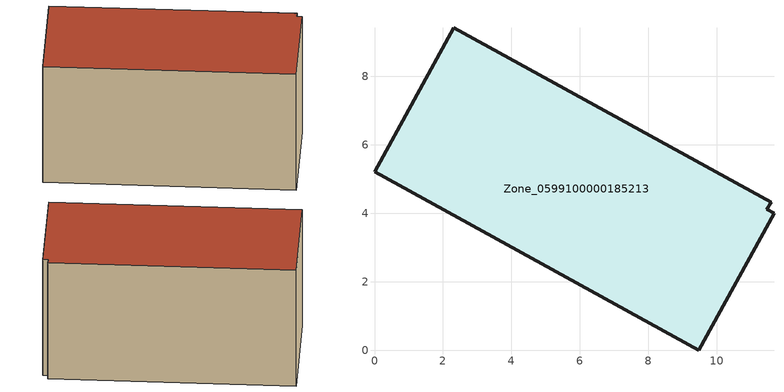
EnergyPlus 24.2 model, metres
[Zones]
Zone_0599100000185213
 floor ground (C_G): 0,5.21 2.32,9.42 11.58,4.32 11.45,4.12 11.66,4 9.46,0 z0.54
 wall outside (C_F): 2.32,9.42 0,5.21 9.46,0 11.66,4 11.45,4.12 11.58,4.32 2.32,9.42 z0.54:6.37
 roof outside (C_R): 0,5.21 9.46,0 11.66,4 11.45,4.12 11.58,4.32 2.32,9.42 z6.37
[BUILDING]
Pand.0599100000185213: North Axis=0; Terrain=City; Loads Convergence Tolerance Value=0.04; Temperature Convergence Tolerance Value=0.4; Solar Distribution=FullExterior; Maximum Number of Warmup Days=25; Minimum Number of Warmup Days=1
[Site:Location]
Rotterdam.The.Hague.AP_ZH_NLD Design_Conditions: Latitude=51.96; Longitude=4.45; Time Zone=1; Elevation=-4.5
[SITE:GROUNDTEMPERATURE:BUILDINGSURFACE]
18, 18, 18, 18, 18, 18, 18, 18, 18, 18, 18, 18
[MATERIAL] Thermal Absorptance=0.9; Solar Absorptance=0.7; Visible Absorptance=0.7
Name | Roughness | Thickness | Conductivity | Density | Specific Heat
G.TI.1992-2005 | MediumSmooth | 0.15 | 0.06 | 540 | 1210
F.TI.1992-2005 | Rough | 0.3 | 0.12 | 1920 | 840
R.TI.1992-2005 | MediumRough | 0.2 | 0.08 | 1500 | 1000
[CONSTRUCTION]
C_G: G.TI.1992-2005
C_F: F.TI.1992-2005
C_R: R.TI.1992-2005
[ZONE]
Zone_0599100000185213: Type=1; Multiplier=1; Ceiling Height=Autocalculate; Volume=Autocalculate; Floor Area=autocalculate; Part of Total Floor Area=Yes
[ZONEINFILTRATION:DESIGNFLOWRATE]
Infil_Zone_0599100000185213: Zone or ZoneList or Space or SpaceList=Zone_0599100000185213; Schedule=AlwaysOn; Design Flow Rate Calculation Method=Flow/Area; Flow Rate per Floor Area=0.0015; Constant Term Coefficient=1; Temperature Term Coefficient=0; Velocity Term Coefficient=0; Velocity Squared Term Coefficient=0
[HVACTEMPLATE:ZONE:IDEALLOADSAIRSYSTEM]
Zone_0599100000185213: Maximum Heating Supply Air Temperature=50; Minimum Cooling Supply Air Temperature=13; Maximum Heating Supply Air Humidity Ratio=0.0156; Minimum Cooling Supply Air Humidity Ratio=0.0077; Heating Limit=NoLimit; Cooling Limit=NoLimit; Dehumidification Control Type=ConstantSensibleHeatRatio; Cooling Sensible Heat Ratio=0.7; Dehumidification Setpoint=60; Humidification Control Type=None; Humidification Setpoint=30; Outdoor Air Method=None; Outdoor Air Flow Rate per Person=0.00944; Outdoor Air Flow Rate per Zone Floor Area=0; Outdoor Air Flow Rate per Zone=0; Demand Controlled Ventilation Type=None; Outdoor Air Economizer Type=NoEconomizer; Heat Recovery Type=None; Sensible Heat Recovery Effectiveness=0.7; Latent Heat Recovery Effectiveness=0.65
[ZONECONTROL:THERMOSTAT]
ThermostatControl_Zone_0599100000185213: Zone or ZoneList=Zone_0599100000185213; Control Type Schedule=DualSetpointControlType; Control 1=Thermostat_Zone_0599100000185213; Temperature Difference Between Cutout And Setpoint=0
[THERMOSTATSETPOINT:DUALSETPOINT]
Thermostat_Zone_0599100000185213: Heating Setpoint Temperature Schedule=HeatingSetpoint_Zone_0599100000185213; Cooling Setpoint Temperature Schedule=CoolingSetpoint_Zone_0599100000185213
[SCHEDULE:COMPACT]
HeatingSetpoint_Zone_0599100000185213: Through: 12/31, For: AllDays, Until: 24:00, 21
CoolingSetpoint_Zone_0599100000185213: Through: 12/31, For: AllDays, Until: 24:00, 24
DualSetpointControlType: Through: 12/31, For: AllDays, Until: 24:00, 4
AlwaysOn: Through: 12/31, For: AllDays, Until: 24:00, 1
